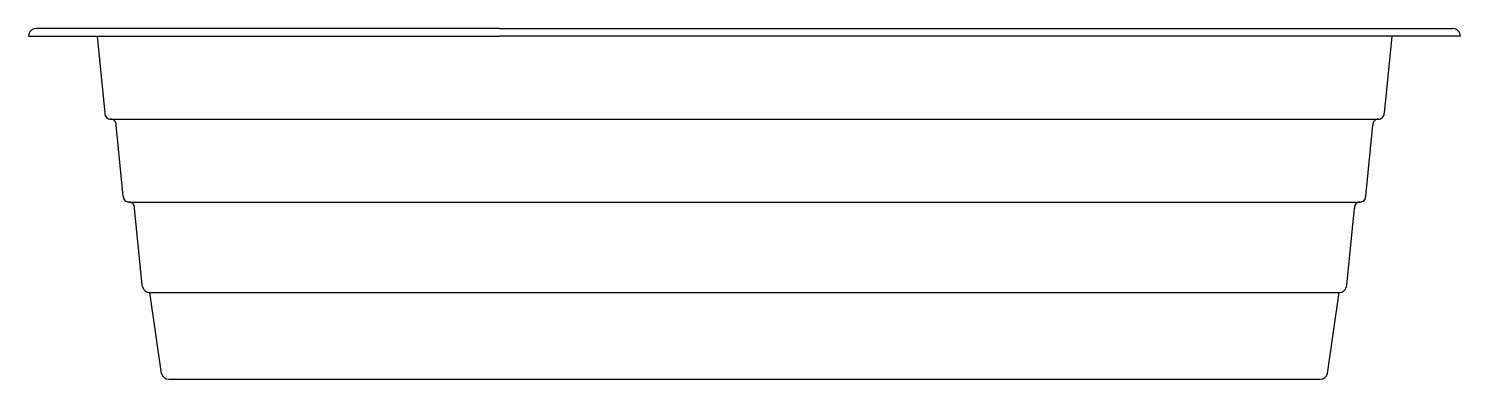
# Model space of a CAD drawing. Extents: x -1013.77 to -1009.97, y 403.44 to 404.37.
import ezdxf

# ---------------------------------------------------------------- set-up
doc = ezdxf.new("R2010")
doc.units = 0
doc.header["$LTSCALE"] = 10
doc.header["$MEASUREMENT"] = 0
doc.layers.add('Piscinas_Fibratec', color=4, linetype='CONTINUOUS')

msp = doc.modelspace()

# ---------------------------------------------------------------- linework, layer by layer
at = {"layer": 'Piscinas_Fibratec', "color": 2}
for p, q in [((-1012.5195, 404.3711), (-1013.7495, 404.3711)), ((-1012.5195, 404.3711), (-1009.9895, 404.3711)), ((-1013.7695, 404.3511), (-1012.5195, 404.3511)), ((-1009.9695, 404.3511), (-1012.5195, 404.3511))]:
    msp.add_line(p, q, dxfattribs=at)
at = {"layer": 'Piscinas_Fibratec'}
for p, q in [((-1013.5875, 404.3511), (-1013.567, 404.1468)), ((-1010.1515, 404.3511), (-1010.1719, 404.1468)), ((-1013.552, 404.1311), (-1010.1869, 404.1311)), ((-1013.5182, 403.9268), (-1013.5371, 404.1153)), ((-1010.2207, 403.9268), (-1010.2018, 404.1153)), ((-1013.5032, 403.9111), (-1010.2357, 403.9111)), ((-1013.4678, 403.6911), (-1013.4883, 403.8953)), ((-1010.2711, 403.6911), (-1010.2507, 403.8953)), ((-1013.4674, 403.6869), (-1013.4678, 403.6911)), ((-1010.2715, 403.6869), (-1010.2711, 403.6911)), ((-1013.417, 403.4569), (-1013.4479, 403.6711)), ((-1013.4479, 403.6711), (-1010.291, 403.6711)), ((-1010.3219, 403.4569), (-1010.291, 403.6711)), ((-1013.3975, 403.4411), (-1010.3414, 403.4411))]:
    msp.add_line(p, q, dxfattribs=at)
at = {"layer": 'Piscinas_Fibratec', "color": 2}
for centre, start, end in [((-1013.7495, 404.3511), 90, 180), ((-1009.9895, 404.3511), 0, 90)]:
    msp.add_arc(centre, 0.02, start, end, dxfattribs=at)
at = {"layer": 'Piscinas_Fibratec'}
for centre, radius, start, end in [((-1013.552, 404.1461), 0.015, 177.1556, 270), ((-1013.552, 404.1161), 0.015, 357.1556, 90), ((-1010.1869, 404.1161), 0.015, 90, 182.8444), ((-1010.1869, 404.1461), 0.015, 270, 2.8444), ((-1013.5032, 403.9261), 0.015, 177.1556, 270), ((-1013.5032, 403.8961), 0.015, 357.1556, 90), ((-1010.2357, 403.8961), 0.015, 90, 182.8444), ((-1010.2357, 403.9261), 0.015, 270, 2.8444), ((-1013.4479, 403.6911), 0.02, 192.0587, 270), ((-1010.291, 403.6911), 0.02, 270, 347.9413), ((-1013.3975, 403.4611), 0.02, 192.0587, 270), ((-1010.3414, 403.4611), 0.02, 270, 347.9413)]:
    msp.add_arc(centre, radius, start, end, dxfattribs=at)

doc.saveas('drawing.dxf')
